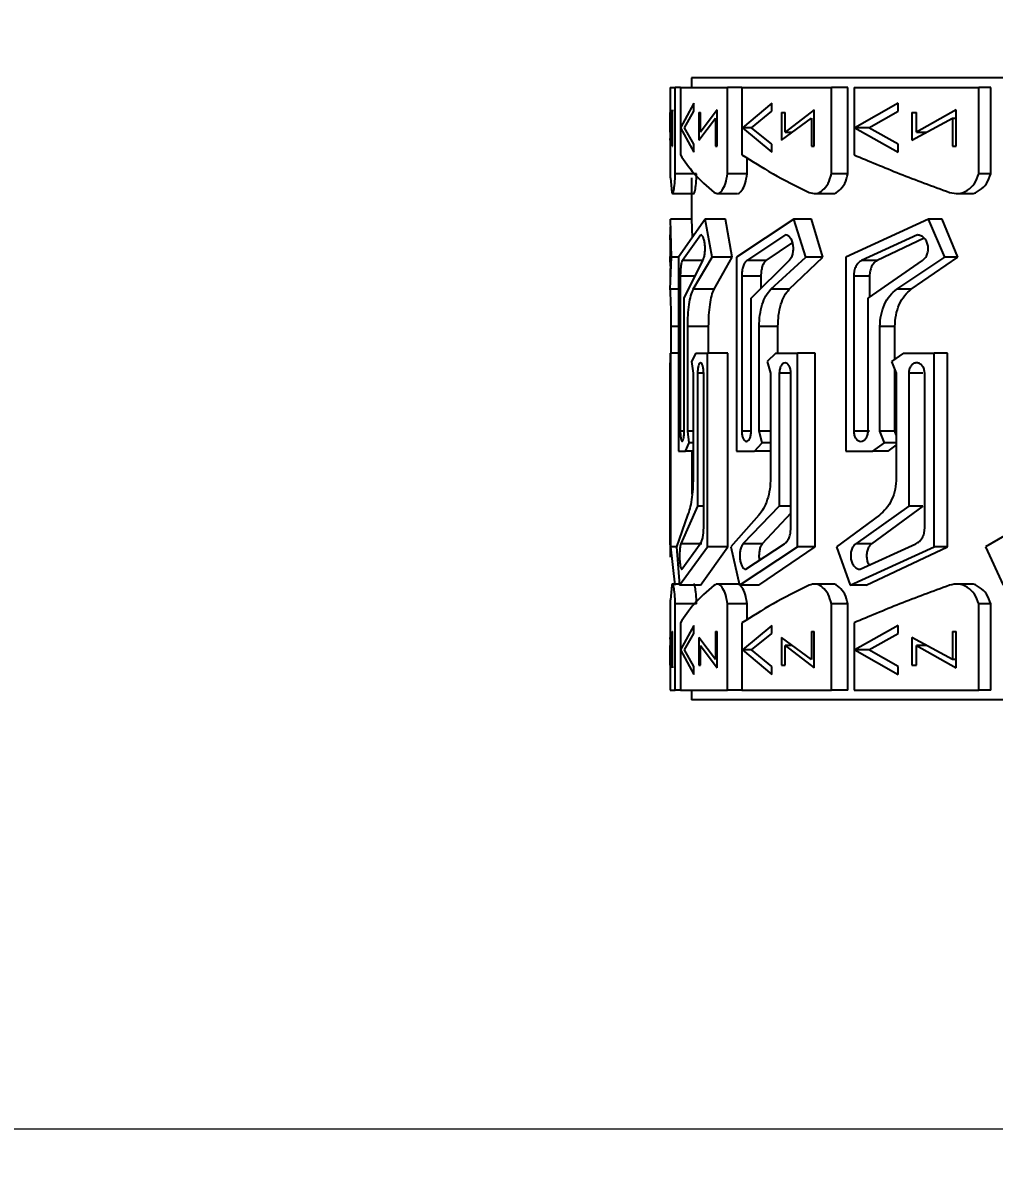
# Model space of a CAD drawing. Header units: millimetres. Extents: x 53 to 380, y 29 to 265.
# Drawn here: x 134.23 to 156.87, y 29.09 to 55.86 of the extents above; entities that cross this region are included whole.
import ezdxf

# ---------------------------------------------------------------- set-up
doc = ezdxf.new("R2010")
doc.units = ezdxf.units.MM
doc.styles.add('SLDTEXTSTYLE0', font='TXT', dxfattribs={"width": 0.75})
doc.dimstyles.new('SLDDIMSTYLE0', dxfattribs={"dimtxt": 3.5, "dimasz": 3.302, "dimexe": 0, "dimexo": 0.0625, "dimgap": 0.875, "dimtad": 1, "dimlfac": 2, "dimrnd": 1e-09, "dimzin": 4, "dimdsep": 46, "dimtxsty": 'SLDTEXTSTYLE0', "dimsah": 1, "dimcen": 0.09, "dimadec": 0, "dimazin": 1, "dimtfac": 1, "dimtofl": 0, "dimtmove": 0, "dimatfit": 3, "dimfxl": 1, "dimfrac": 2, "dimtolj": 1, "dimtzin": 12, "dimarcsym": 0})

# ---------------------------------------------------------------- blocks, each defined once
blk = doc.blocks.new('_D_7')
at = {"color": 7, "linetype": 'Continuous', "lineweight": 0, "transparency": 16777216}
for p, q in [((60.484, 56.883), (60.484, 29.089)), ((190.484, 56.883), (190.484, 29.089)), ((190.484, 30.089), (60.484, 30.089))]:
    blk.add_line(p, q, dxfattribs=at)
at = {"color": 7, "linetype": 'Continuous', "lineweight": 18, "transparency": 16777216}
for points in [[(60.484, 30.089), (63.786, 29.581), (63.786, 30.597)], [(190.484, 30.089), (187.182, 30.597), (187.182, 29.581)]]:
    blk.add_solid(points, dxfattribs=at)
at = {"color": 7, "linetype": 'Continuous', "lineweight": 18, "transparency": 16777216, "insert": (119.662, 34.6), "char_height": 3.5, "attachment_point": 1, "style": 'SLDTEXTSTYLE0'}
blk.add_mtext('260.00', dxfattribs=at)

msp = doc.modelspace()

# ---------------------------------------------------------------- linework, layer by layer
at = {"color": 7, "linetype": 'Continuous', "lineweight": 25}
for p, q in [((149.3146, 54.3615), (149.3146, 52.2536)), ((149.3146, 54.3615), (149.4378, 54.3615)), ((149.4378, 52.3518), (149.4378, 54.3615)), ((149.5561, 54.3615), (149.4378, 54.3615)), ((149.5561, 54.3615), (149.5561, 52.7892)), ((149.5561, 54.3615), (150.6538, 54.3615)), ((149.8146, 54.5886), (149.8146, 54.3615)), ((159.5014, 54.5886), (149.8146, 54.5886)), ((150.6538, 52.3518), (150.6538, 54.3615)), ((150.9908, 54.3615), (150.6538, 54.3615)), ((150.9908, 54.3615), (150.9908, 52.7892)), ((150.9908, 54.3615), (153.0777, 54.3615)), ((153.0777, 52.3518), (153.0777, 54.3615)), ((153.4619, 54.3615), (153.0777, 54.3615)), ((153.4619, 52.3518), (153.4619, 54.3615)), ((153.6063, 54.3615), (153.6063, 52.7892)), ((153.6063, 54.3615), (156.5133, 54.3615)), ((156.5133, 52.3518), (156.5133, 54.3615)), ((156.7918, 54.3615), (156.5133, 54.3615)), ((156.7918, 52.3518), (156.7918, 54.3615)), ((149.3712, 53.8432), (149.3156, 53.321)), ((149.3712, 52.9939), (149.3712, 53.8432)), ((149.8688, 53.9945), (149.5607, 53.4226)), ((149.8688, 53.8078), (149.8688, 53.9945)), ((150.409, 53.8432), (150.0253, 53.321)), ((150.409, 52.9939), (150.409, 53.8432)), ((151.69, 53.9945), (151.0027, 53.4226)), ((151.69, 53.8078), (151.69, 53.9945)), ((152.6746, 53.8432), (151.9939, 53.321)), ((152.6746, 52.9939), (152.6746, 53.8432)), ((154.6352, 53.9945), (153.6244, 53.4226)), ((154.6352, 53.8078), (154.6352, 53.9945)), ((155.9844, 53.8432), (155.0619, 53.321)), ((155.9844, 52.9939), (155.9844, 53.8432)), ((149.3146, 53.7746), (149.3156, 53.7746)), ((149.3146, 53.7746), (149.3146, 53.1363)), ((149.3146, 53.1363), (149.3629, 53.648)), ((149.3156, 53.321), (149.3156, 53.7746)), ((149.3629, 53.648), (149.3629, 52.9939)), ((149.6478, 53.4226), (149.8688, 53.8078)), ((149.9819, 53.7746), (150.0253, 53.7746)), ((149.9819, 53.7746), (149.9819, 53.1363)), ((149.9819, 53.1363), (150.3721, 53.648)), ((150.0253, 53.321), (150.0253, 53.7746)), ((150.3721, 53.648), (150.3721, 52.9939)), ((151.215, 53.4226), (151.69, 53.8078)), ((151.9116, 53.7746), (151.9939, 53.7746)), ((151.9116, 53.7746), (151.9116, 53.1363)), ((151.9116, 53.1363), (152.6121, 53.648)), ((151.9939, 53.321), (151.9939, 53.7746)), ((152.6121, 53.648), (152.6121, 52.9939)), ((153.9446, 53.4226), (154.6352, 53.8078)), ((154.9474, 53.7746), (155.0619, 53.7746)), ((154.9474, 53.7746), (154.9474, 53.1363)), ((154.9474, 53.1363), (155.9014, 53.648)), ((155.0619, 53.321), (155.0619, 53.7746)), ((155.9014, 53.648), (155.9014, 52.9939)), ((155.9014, 53.648), (155.9844, 53.648)), ((149.5607, 53.4226), (149.8688, 52.8507)), ((149.8688, 53.0374), (149.6478, 53.4226)), ((151.0027, 53.4226), (151.69, 52.8507)), ((151.215, 53.4226), (151.0027, 53.4226)), ((151.69, 53.0374), (151.215, 53.4226)), ((151.9939, 53.321), (152.1644, 53.321)), ((153.6244, 53.4226), (154.6352, 52.8507)), ((153.9918, 53.4226), (153.6244, 53.4226)), ((154.6352, 53.0374), (153.9446, 53.4226)), ((155.0619, 53.321), (155.2741, 53.321)), ((149.8688, 52.8507), (149.8688, 53.0374)), ((151.69, 52.8507), (151.69, 53.0374)), ((154.6352, 52.8507), (154.6352, 53.0374)), ((149.3629, 52.9939), (149.3712, 52.9939)), ((150.3721, 52.9939), (150.409, 52.9939)), ((152.6121, 52.9939), (152.6746, 52.9939)), ((155.9014, 52.9939), (155.9844, 52.9939)), ((151.1126, 52.3518), (151.1126, 52.7156)), ((149.3266, 52.2536), (149.3562, 51.9144)), ((149.934, 52.3518), (149.4378, 52.3518)), ((149.8146, 52.2536), (149.8146, 51.2941)), ((151.1126, 52.3518), (150.6538, 52.3518)), ((153.4619, 52.3518), (153.0777, 52.3518)), ((156.7918, 52.3518), (156.5133, 52.3518)), ((149.3711, 51.8866), (149.8694, 51.8866)), ((149.6402, 51.8871), (149.8146, 51.8871)), ((150.4085, 51.8866), (150.8749, 51.8866)), ((152.6905, 51.8871), (153.0866, 51.8871)), ((156.0057, 51.8872), (156.2997, 51.8872)), ((149.3471, 50.4034), (149.3238, 51.2941)), ((149.8235, 51.2941), (149.3238, 51.2941)), ((150.1353, 51.2941), (149.5081, 50.4034)), ((149.8343, 50.8667), (149.8235, 51.2941)), ((150.2933, 50.4034), (150.1353, 51.2941)), ((150.61, 51.2941), (150.1353, 51.2941)), ((150.7632, 50.4034), (150.61, 51.2941)), ((152.1968, 51.2941), (150.8628, 50.4034)), ((152.4767, 50.4034), (152.1968, 51.2941)), ((152.6081, 51.2941), (152.1968, 51.2941)), ((152.8794, 50.4034), (152.6081, 51.2941)), ((155.3413, 51.2941), (153.4086, 50.4034)), ((155.7204, 50.4034), (155.3413, 51.2941)), ((155.6559, 51.2941), (155.3413, 51.2941)), ((156.0233, 50.4034), (155.6559, 51.2941)), ((149.3146, 51.1128), (149.3146, 50.8553)), ((149.3159, 50.9238), (149.3246, 50.8553)), ((150.0321, 50.9238), (149.6011, 50.3278)), ((152.0067, 50.9238), (151.1037, 50.3278)), ((155.0796, 50.9238), (153.7778, 50.3278)), ((152.1671, 50.7489), (151.5486, 50.3278)), ((155.2404, 50.8473), (154.1405, 50.3278)), ((149.3203, 49.6614), (149.3471, 50.4034)), ((149.5081, 50.4034), (149.3471, 50.4034)), ((149.5081, 50.4034), (149.5081, 45.8874)), ((149.8566, 49.6614), (150.2933, 50.4034)), ((150.7632, 50.4034), (150.2933, 50.4034)), ((150.3399, 49.6614), (150.7632, 50.4034)), ((150.8628, 50.4034), (150.8628, 45.8874)), ((151.6655, 49.6614), (152.4767, 50.4034)), ((152.0931, 49.6614), (152.8794, 50.4034)), ((152.8794, 50.4034), (152.4767, 50.4034)), ((153.4086, 50.4034), (153.4086, 45.8874)), ((154.6003, 49.6614), (155.7204, 50.4034)), ((154.9377, 49.6614), (156.0233, 50.4034)), ((156.0233, 50.4034), (155.7204, 50.4034)), ((149.3146, 50.1462), (149.3146, 49.881)), ((149.3296, 50.1462), (149.3185, 50.3278)), ((150.0923, 50.3278), (149.6011, 50.3278)), ((149.644, 49.4528), (150.0773, 50.3278)), ((151.5486, 50.3278), (151.1037, 50.3278)), ((151.2059, 49.4528), (152.0908, 50.3278)), ((154.1405, 50.3278), (153.7778, 50.3278)), ((153.9311, 49.4528), (155.1958, 50.3278)), ((149.5535, 49.9662), (149.5535, 46.3495)), ((150.9841, 49.9662), (150.9841, 46.3495)), ((151.4328, 49.9662), (150.9841, 49.9662)), ((151.4328, 49.9662), (151.4328, 49.6771)), ((153.596, 49.9662), (153.596, 46.3495)), ((153.9643, 49.9662), (153.596, 49.9662)), ((153.9643, 49.9662), (153.9643, 49.4757)), ((150.3399, 49.6614), (149.8566, 49.6614)), ((152.0931, 49.6614), (151.6655, 49.6614)), ((154.9377, 49.6614), (154.6003, 49.6614)), ((149.644, 46.3495), (149.644, 49.4528)), ((151.2059, 46.3495), (151.2059, 49.4528)), ((153.9311, 46.3495), (153.9311, 49.4528)), ((149.3438, 48.1695), (149.3438, 48.7916)), ((149.7264, 46.3495), (149.7264, 48.7916)), ((150.2138, 48.7916), (149.7264, 48.7916)), ((150.2138, 48.1695), (150.2138, 48.7916)), ((151.3921, 46.3495), (151.3921, 48.7916)), ((151.8282, 48.7916), (151.3921, 48.7916)), ((151.8282, 48.1695), (151.8282, 48.7916)), ((154.206, 46.3495), (154.206, 48.7916)), ((154.5555, 48.7916), (154.206, 48.7916)), ((154.5555, 48.0296), (154.5555, 48.7916)), ((149.3146, 48.1695), (149.3146, 47.8588)), ((149.3146, 48.1695), (149.3299, 48.1695)), ((149.3299, 43.6534), (149.3299, 48.1695)), ((149.5081, 48.1695), (149.3299, 48.1695)), ((149.9127, 48.1695), (149.8154, 47.9775)), ((149.8154, 47.9775), (149.8521, 47.7074)), ((149.9127, 48.1695), (150.1865, 48.1695)), ((150.1865, 43.6534), (150.1865, 48.1695)), ((150.6597, 48.1695), (150.1865, 48.1695)), ((150.6597, 43.6534), (150.6597, 48.1695)), ((151.7773, 48.1695), (151.5812, 47.9775)), ((151.5812, 47.9775), (151.6562, 47.7074)), ((151.7773, 48.1695), (152.2889, 48.1695)), ((152.2889, 43.6534), (152.2889, 48.1695)), ((152.6974, 48.1695), (152.2889, 48.1695)), ((152.6974, 43.6534), (152.6974, 48.1695)), ((154.7589, 48.1695), (154.4798, 47.9775)), ((154.4798, 47.9775), (154.5872, 47.7074)), ((154.7589, 48.1695), (155.4668, 48.1695)), ((155.4668, 43.6534), (155.4668, 48.1695)), ((155.7775, 48.1695), (155.4668, 48.1695)), ((155.7775, 43.6534), (155.7775, 48.1695)), ((149.3147, 47.7074), (149.3147, 44.6041)), ((149.3202, 44.0906), (149.3202, 47.7074)), ((149.8521, 47.7074), (149.8521, 45.2652)), ((149.9558, 47.7074), (149.9558, 44.6041)), ((150.0984, 44.0906), (150.0984, 47.7074)), ((151.6562, 47.7074), (151.6562, 45.2652)), ((151.8614, 47.7074), (151.8614, 44.6041)), ((152.1295, 44.0906), (152.1295, 47.7074)), ((154.5555, 46.3495), (154.5555, 47.787)), ((154.5872, 47.7074), (154.5872, 45.2652)), ((154.8771, 47.7074), (154.8771, 44.6041)), ((155.206, 47.7074), (154.8771, 47.7074)), ((155.2491, 44.0906), (155.2491, 47.7074)), ((149.7598, 46.0793), (149.7264, 46.3495)), ((149.8521, 46.3495), (149.7264, 46.3495)), ((151.4642, 46.0793), (151.3921, 46.3495)), ((151.6562, 46.3495), (151.3921, 46.3495)), ((153.9643, 46.3495), (153.596, 46.3495)), ((154.311, 46.0793), (154.206, 46.3495)), ((154.5555, 46.3495), (154.206, 46.3495)), ((154.5872, 46.2655), (154.5555, 46.3495)), ((149.6763, 45.8874), (149.7598, 46.0793)), ((149.8521, 46.0793), (149.7598, 46.0793)), ((151.2804, 45.8874), (151.4642, 46.0793)), ((151.6562, 46.0793), (151.4642, 46.0793)), ((154.0417, 45.8874), (154.311, 46.0793)), ((154.5872, 46.0793), (154.311, 46.0793)), ((149.5081, 45.8874), (149.6763, 45.8874)), ((149.8521, 45.8874), (149.6763, 45.8874)), ((149.8295, 44.8834), (149.8295, 45.8874)), ((150.8628, 45.8874), (151.2804, 45.8874)), ((151.6562, 45.8874), (151.2804, 45.8874)), ((153.4086, 45.8874), (154.0417, 45.8874)), ((154.3963, 45.8874), (154.0417, 45.8874)), ((154.3963, 45.8874), (154.5872, 46.0278)), ((149.3147, 44.6041), (149.3202, 44.5549)), ((149.9558, 44.6041), (149.5654, 43.729)), ((150.0984, 44.6041), (149.9558, 44.6041)), ((151.8614, 44.6041), (151.0148, 43.729)), ((152.1295, 44.6041), (151.8614, 44.6041)), ((154.8771, 44.6041), (153.6429, 43.729)), ((155.206, 44.6041), (154.0097, 43.729)), ((155.206, 44.6041), (154.8771, 44.6041)), ((149.7225, 44.3955), (149.4618, 43.6534)), ((151.3834, 44.3955), (150.7289, 43.6534)), ((152.1295, 44.4404), (151.4625, 43.729)), ((154.1933, 44.3955), (153.1978, 43.6534)), ((157.9244, 44.3955), (156.6687, 43.6534)), ((149.3146, 43.6758), (149.3146, 43.4186)), ((149.3226, 43.6758), (149.3154, 43.729)), ((149.4339, 42.7628), (149.3299, 43.6534)), ((149.4618, 43.6534), (149.3299, 43.6534)), ((149.4618, 43.6534), (149.5336, 42.7628)), ((149.5336, 42.7628), (150.1865, 43.6534)), ((150.0577, 43.729), (149.5654, 43.729)), ((149.5926, 43.1331), (150.0187, 43.729)), ((150.0269, 42.7628), (150.6597, 43.6534)), ((150.6597, 43.6534), (150.1865, 43.6534)), ((150.7289, 43.6534), (150.932, 42.7628)), ((150.932, 42.7628), (152.2889, 43.6534)), ((151.4625, 43.729), (151.0148, 43.729)), ((151.0829, 43.1331), (151.9815, 43.729)), ((151.3823, 42.7628), (152.6974, 43.6534)), ((152.6974, 43.6534), (152.2889, 43.6534)), ((153.1978, 43.6534), (153.5159, 42.7628)), ((153.5159, 42.7628), (155.4668, 43.6534)), ((154.0097, 43.729), (153.6429, 43.729)), ((153.7463, 43.1331), (155.0447, 43.729)), ((153.8866, 42.7628), (155.7775, 43.6534)), ((155.7775, 43.6534), (155.4668, 43.6534)), ((156.6687, 43.6534), (157.0759, 42.7628)), ((149.3562, 42.7628), (149.3266, 42.4236)), ((149.5314, 42.79), (149.3734, 42.79)), ((150.0269, 42.7628), (149.5336, 42.7628)), ((150.8844, 42.79), (150.4184, 42.79)), ((151.3823, 42.7628), (150.932, 42.7628)), ((153.0866, 42.79), (152.6906, 42.79)), ((153.8866, 42.7628), (153.5159, 42.7628)), ((156.2998, 42.79), (156.0057, 42.79)), ((149.3146, 42.4236), (149.3146, 40.3157)), ((149.4378, 40.3157), (149.4378, 42.3254)), ((149.934, 42.3254), (149.4378, 42.3254)), ((150.6538, 40.3157), (150.6538, 42.3254)), ((151.1126, 42.3254), (150.6538, 42.3254)), ((151.1126, 41.9615), (151.1126, 42.3254)), ((153.0777, 40.3157), (153.0777, 42.3254)), ((153.4619, 42.3254), (153.0777, 42.3254)), ((153.4619, 40.3157), (153.4619, 42.3254)), ((156.5133, 40.3157), (156.5133, 42.3254)), ((156.7918, 42.3254), (156.5133, 42.3254)), ((156.7918, 40.3157), (156.7918, 42.3254)), ((149.5561, 41.888), (149.5561, 40.3157)), ((149.8688, 41.8264), (149.5607, 41.2546)), ((149.8688, 41.6398), (149.8688, 41.8264)), ((150.9908, 41.888), (150.9908, 40.3157)), ((151.69, 41.8264), (151.0027, 41.2546)), ((151.69, 41.6398), (151.69, 41.8264)), ((153.6063, 41.888), (153.6063, 40.3157)), ((154.6352, 41.8264), (153.6244, 41.2546)), ((154.6352, 41.6398), (154.6352, 41.8264)), ((149.3629, 41.0292), (149.3146, 41.5408)), ((149.3146, 41.5408), (149.3146, 40.9026)), ((149.3629, 41.6833), (149.3712, 41.6833)), ((149.3629, 41.6833), (149.3629, 41.0292)), ((149.3712, 40.834), (149.3712, 41.6833)), ((149.6478, 41.2546), (149.8688, 41.6398)), ((150.3721, 41.0292), (149.9819, 41.5408)), ((149.9819, 41.5408), (149.9819, 40.9026)), ((150.3721, 41.6833), (150.409, 41.6833)), ((150.3721, 41.6833), (150.3721, 41.0292)), ((150.409, 40.834), (150.409, 41.6833)), ((151.215, 41.2546), (151.69, 41.6398)), ((152.6121, 41.0292), (151.9116, 41.5408)), ((151.9116, 41.5408), (151.9116, 40.9026)), ((152.6121, 41.6833), (152.6746, 41.6833)), ((152.6121, 41.6833), (152.6121, 41.0292)), ((152.6746, 40.834), (152.6746, 41.6833)), ((153.9446, 41.2546), (154.6352, 41.6398)), ((155.9014, 41.0292), (154.9474, 41.5408)), ((154.9474, 41.5408), (154.9474, 40.9026)), ((155.9014, 41.6833), (155.9844, 41.6833)), ((155.9014, 41.6833), (155.9014, 41.0292)), ((155.9844, 40.834), (155.9844, 41.6833)), ((149.3156, 40.9026), (149.3156, 41.3562)), ((149.3156, 41.3562), (149.3712, 40.834)), ((149.5607, 41.2546), (149.8688, 40.6827)), ((149.8688, 40.8694), (149.6478, 41.2546)), ((150.0253, 40.9026), (150.0253, 41.3562)), ((150.0253, 41.3562), (150.409, 40.834)), ((151.0027, 41.2546), (151.69, 40.6827)), ((151.215, 41.2546), (151.0027, 41.2546)), ((151.69, 40.8694), (151.215, 41.2546)), ((151.9939, 40.9026), (151.9939, 41.3562)), ((151.9939, 41.3562), (152.6746, 40.834)), ((152.1644, 41.3562), (151.9939, 41.3562)), ((153.6244, 41.2546), (154.6352, 40.6827)), ((153.9918, 41.2546), (153.6244, 41.2546)), ((154.6352, 40.8694), (153.9446, 41.2546)), ((155.0619, 40.9026), (155.0619, 41.3562)), ((155.0619, 41.3562), (155.9844, 40.834)), ((155.2741, 41.3562), (155.0619, 41.3562)), ((155.9844, 41.0292), (155.9014, 41.0292)), ((149.3146, 40.9026), (149.3156, 40.9026)), ((149.8688, 40.6827), (149.8688, 40.8694)), ((149.9819, 40.9026), (150.0253, 40.9026)), ((151.69, 40.6827), (151.69, 40.8694)), ((151.9116, 40.9026), (151.9939, 40.9026)), ((154.6352, 40.6827), (154.6352, 40.8694)), ((154.9474, 40.9026), (155.0619, 40.9026)), ((149.3146, 40.3157), (149.4378, 40.3157)), ((149.5561, 40.3157), (149.4378, 40.3157)), ((149.5561, 40.3157), (150.6538, 40.3157)), ((149.8146, 40.3157), (149.8146, 40.0886)), ((150.9908, 40.3157), (150.6538, 40.3157)), ((150.9908, 40.3157), (153.0777, 40.3157)), ((153.4619, 40.3157), (153.0777, 40.3157)), ((153.6063, 40.3157), (156.5133, 40.3157)), ((156.7918, 40.3157), (156.5133, 40.3157)), ((159.5014, 40.0886), (149.8146, 40.0886))]:
    msp.add_line(p, q, dxfattribs=at)
at = {"color": 8, "linetype": 'Continuous', "lineweight": 25}
for p, q in [((149.8982, 49.9662), (149.5535, 49.9662)), ((149.5081, 49.6614), (149.3203, 49.6614)), ((149.5081, 48.7916), (149.3438, 48.7916)), ((150.0984, 47.7074), (149.9558, 47.7074)), ((152.1295, 47.7074), (151.8614, 47.7074)), ((149.644, 46.3495), (149.5535, 46.3495)), ((151.2059, 46.3495), (150.9841, 46.3495))]:
    msp.add_line(p, q, dxfattribs=at)
at = {"color": 7, "linetype": 'Continuous', "lineweight": 25}
for points, knots in [([(149.5561, 52.7892), (149.6534, 52.6434), (149.848, 52.3518), (150.176, 52.0602), (150.34, 51.9144)], [0, 0, 0, 0, 0.5, 1, 1, 1, 1]), ([(150.9908, 52.7892), (151.2224, 52.6434), (151.6856, 52.3518), (152.2667, 52.0602), (152.5572, 51.9144)], [0, 0, 0, 0, 0.5, 1, 1, 1, 1]), ([(153.6063, 52.7892), (153.9534, 52.6434), (154.6477, 52.3518), (155.4347, 52.0602), (155.8282, 51.9144)], [0, 0, 0, 0, 0.5000001, 1, 1, 1, 1]), ([(149.3562, 51.9144), (149.3628, 51.8992), (149.3761, 51.8687), (149.401, 51.9505), (149.4248, 52.1129), (149.4335, 52.2725), (149.4378, 52.3518)], [0, 0, 0, 0, 0.2523969, 0.5042093, 0.7535649, 1, 1, 1, 1]), ([(149.8698, 51.8963), (149.8716, 51.8934), (149.8799, 51.8793), (149.8986, 51.9548), (149.9215, 52.1134), (149.9298, 52.2723), (149.934, 52.3518)], [0, 0, 0, 0, 0.07939704, 0.38626234, 0.69313058, 1, 1, 1, 1]), ([(150.34, 51.9144), (150.3709, 51.8992), (150.4328, 51.8687), (150.5288, 51.9505), (150.6115, 52.1129), (150.6397, 52.2725), (150.6538, 52.3518)], [0, 0, 0, 0, 0.2523965, 0.5042094, 0.7535656, 1, 1, 1, 1]), ([(150.8756, 51.8963), (150.8834, 51.8934), (150.9213, 51.8793), (150.992, 51.9548), (151.0719, 52.1134), (151.099, 52.2723), (151.1126, 52.3518)], [0, 0, 0, 0, 0.0792627, 0.3861731, 0.6930858, 1, 1, 1, 1]), ([(152.5572, 51.9144), (152.6099, 51.8992), (152.7154, 51.8687), (152.8747, 51.9505), (153.0096, 52.1129), (153.0551, 52.2725), (153.0777, 52.3518)], [0, 0, 0, 0, 0.2523962, 0.5042089, 0.7535651, 1, 1, 1, 1]), ([(153.0873, 51.8938), (153.0952, 51.8922), (153.1544, 51.8805), (153.266, 51.9558), (153.3965, 52.1131), (153.4401, 52.2722), (153.4619, 52.3518)], [0, 0, 0, 0, 0.0491805, 0.3661179, 0.6830584, 1, 1, 1, 1]), ([(155.8282, 51.9144), (155.8985, 51.8992), (156.0389, 51.8687), (156.2487, 51.9505), (156.4249, 52.1129), (156.4839, 52.2725), (156.5133, 52.3518)], [0, 0, 0, 0, 0.2523979, 0.5042091, 0.753565, 1, 1, 1, 1]), ([(156.3005, 51.8938), (156.3111, 51.8922), (156.3897, 51.8805), (156.5364, 51.9558), (156.7069, 52.1131), (156.7635, 52.2722), (156.7918, 52.3518)], [0, 0, 0, 0, 0.0490409, 0.3660251, 0.6830121, 1, 1, 1, 1]), ([(149.3185, 50.3278), (149.3193, 50.347), (149.3207, 50.3852), (149.3226, 50.4757), (149.3235, 50.5796), (149.3232, 50.6874), (149.3217, 50.7856), (149.3197, 50.8627), (149.3175, 50.914), (149.3164, 50.9205), (149.3159, 50.9238)], [0, 0, 0, 0, 0.1253827, 0.2504264, 0.3754315, 0.5003877, 0.6252946, 0.7501882, 0.8750783, 1, 1, 1, 1]), ([(150.0773, 50.3278), (150.0865, 50.347), (150.1049, 50.3852), (150.1238, 50.4757), (150.1326, 50.5796), (150.1298, 50.6874), (150.1157, 50.7856), (150.0926, 50.8627), (150.0636, 50.914), (150.0426, 50.9205), (150.0321, 50.9238)], [0, 0, 0, 0, 0.1253825, 0.2504267, 0.3754318, 0.5003881, 0.6252949, 0.7501887, 0.875079, 1, 1, 1, 1]), ([(152.0908, 50.3278), (152.1077, 50.347), (152.1415, 50.3852), (152.1759, 50.4757), (152.192, 50.5796), (152.1868, 50.6874), (152.1613, 50.7856), (152.1191, 50.8627), (152.0655, 50.914), (152.0263, 50.9205), (152.0067, 50.9238)], [0, 0, 0, 0, 0.1253835, 0.2504266, 0.3754321, 0.5003885, 0.6252954, 0.7501896, 0.8750797, 1, 1, 1, 1]), ([(155.1958, 50.3278), (155.2191, 50.347), (155.2656, 50.3852), (155.3128, 50.4757), (155.3348, 50.5796), (155.3277, 50.6874), (155.2927, 50.7856), (155.2348, 50.8627), (155.161, 50.914), (155.1068, 50.9205), (155.0796, 50.9238)], [0, 0, 0, 0, 0.1253821, 0.2504262, 0.375431, 0.500387, 0.6252945, 0.7501882, 0.8750778, 1, 1, 1, 1]), ([(149.6011, 50.3278), (149.5943, 50.3118), (149.5806, 50.2799), (149.5655, 50.1931), (149.5554, 50.0861), (149.5541, 50.0062), (149.5535, 49.9662)], [0, 0, 0, 0, 0.2509144, 0.50073775, 0.75038779, 1, 1, 1, 1]), ([(151.1037, 50.3278), (151.0869, 50.3118), (151.0534, 50.2799), (151.0151, 50.1931), (150.9891, 50.0861), (150.9858, 50.0062), (150.9841, 49.9662)], [0, 0, 0, 0, 0.2509146, 0.5007372, 0.7503873, 1, 1, 1, 1]), ([(151.5486, 50.3278), (151.5321, 50.3115), (151.4992, 50.279), (151.4622, 50.1913), (151.4375, 50.0846), (151.4343, 50.0057), (151.4328, 49.9662)], [0, 0, 0, 0, 0.2509877, 0.5007637, 0.7503875, 1, 1, 1, 1]), ([(153.7778, 50.3278), (153.7524, 50.3118), (153.7017, 50.2799), (153.6434, 50.1931), (153.6037, 50.0861), (153.5986, 50.0062), (153.596, 49.9662)], [0, 0, 0, 0, 0.25091397, 0.50073799, 0.75038716, 1, 1, 1, 1]), ([(154.1405, 50.3278), (154.1155, 50.3115), (154.0657, 50.279), (154.0093, 50.1913), (153.9715, 50.0846), (153.9667, 50.0057), (153.9643, 49.9662)], [0, 0, 0, 0, 0.2509888, 0.5007645, 0.7503868, 1, 1, 1, 1]), ([(149.3438, 48.7916), (149.3434, 48.8808), (149.3425, 49.0595), (149.336, 49.3063), (149.3276, 49.5194), (149.3228, 49.6139), (149.3203, 49.6614)], [0, 0, 0, 0, 0.2477043, 0.4965115, 0.7472049, 1, 1, 1, 1]), ([(149.7264, 48.7916), (149.728, 48.8808), (149.7313, 49.0595), (149.7575, 49.3063), (149.7979, 49.5194), (149.837, 49.6139), (149.8566, 49.6614)], [0, 0, 0, 0, 0.2477042, 0.4965114, 0.7472043, 1, 1, 1, 1]), ([(150.2138, 48.7916), (150.2153, 48.8807), (150.2184, 49.0589), (150.2438, 49.3053), (150.2828, 49.5186), (150.3209, 49.6138), (150.3399, 49.6614)], [0, 0, 0, 0, 0.2500014, 0.4999991, 0.7500008, 1, 1, 1, 1]), ([(151.3921, 48.7916), (151.3957, 48.8808), (151.4028, 49.0595), (151.4597, 49.3063), (151.5456, 49.5194), (151.6254, 49.6139), (151.6655, 49.6614)], [0, 0, 0, 0, 0.2477046, 0.4965116, 0.747205, 1, 1, 1, 1]), ([(151.8282, 48.7916), (151.8316, 48.8807), (151.8385, 49.0589), (151.8934, 49.3053), (151.9765, 49.5186), (152.0542, 49.6138), (152.0931, 49.6614)], [0, 0, 0, 0, 0.2500012, 0.4999985, 0.7500009, 1, 1, 1, 1]), ([(154.206, 48.7916), (154.2112, 48.8808), (154.2216, 49.0595), (154.3045, 49.3063), (154.429, 49.5194), (154.5431, 49.6139), (154.6003, 49.6614)], [0, 0, 0, 0, 0.2477045, 0.4965118, 0.7472053, 1, 1, 1, 1]), ([(154.5555, 48.7916), (154.5605, 48.8807), (154.5705, 49.0589), (154.6506, 49.3053), (154.7709, 49.5186), (154.8821, 49.6138), (154.9377, 49.6614)], [0, 0, 0, 0, 0.2500017, 0.4999999, 0.7500019, 1, 1, 1, 1]), ([(149.3202, 47.7074), (149.3202, 47.7231), (149.3201, 47.7546), (149.3197, 47.7996), (149.3192, 47.841), (149.3182, 47.8887), (149.3169, 47.9318), (149.3155, 47.9495), (149.3148, 47.9318), (149.3146, 47.8804), (149.3146, 47.8146), (149.3147, 47.7546), (149.3147, 47.7231), (149.3147, 47.7074)], [0, 0, 0, 0, 0.0628577, 0.1254666, 0.18794642, 0.25078641, 0.37544773, 0.50016241, 0.62493898, 0.74972561, 0.87448352, 0.9372482, 1, 1, 1, 1]), ([(150.0984, 47.7074), (150.0981, 47.7231), (150.0975, 47.7546), (150.0929, 47.7996), (150.0859, 47.841), (150.0734, 47.8887), (150.0531, 47.9318), (150.0253, 47.9495), (149.998, 47.9318), (149.9749, 47.8804), (149.9621, 47.8146), (149.9566, 47.7546), (149.956, 47.7231), (149.9558, 47.7074)], [0, 0, 0, 0, 0.0628575, 0.1254663, 0.1879468, 0.2507859, 0.3754486, 0.5001624, 0.6249394, 0.7497256, 0.8744835, 0.9372482, 1, 1, 1, 1]), ([(152.1295, 47.7074), (152.129, 47.7231), (152.1279, 47.7546), (152.1195, 47.7996), (152.1067, 47.841), (152.0836, 47.8887), (152.0459, 47.9318), (151.9939, 47.9495), (151.9423, 47.9318), (151.8983, 47.8804), (151.8736, 47.8146), (151.8629, 47.7546), (151.8619, 47.7231), (151.8614, 47.7074)], [0, 0, 0, 0, 0.06285762, 0.12546684, 0.18794599, 0.25078594, 0.37544912, 0.5001638, 0.62493956, 0.74972582, 0.8744832, 0.93724788, 1, 1, 1, 1]), ([(155.2491, 47.7074), (155.2484, 47.7231), (155.2469, 47.7546), (155.2353, 47.7996), (155.2177, 47.841), (155.186, 47.8887), (155.134, 47.9318), (155.062, 47.9495), (154.9903, 47.9318), (154.9288, 47.8804), (154.8942, 47.8146), (154.8793, 47.7546), (154.8778, 47.7231), (154.8771, 47.7074)], [0, 0, 0, 0, 0.0628577, 0.1254668, 0.1879469, 0.2507862, 0.3754494, 0.5001629, 0.6249394, 0.7497259, 0.8744833, 0.937248, 1, 1, 1, 1]), ([(149.5535, 46.3495), (149.5536, 46.3337), (149.554, 46.3023), (149.5565, 46.2572), (149.5605, 46.2158), (149.5676, 46.1682), (149.5796, 46.1251), (149.5968, 46.1073), (149.6146, 46.1251), (149.6303, 46.1764), (149.6394, 46.2423), (149.6434, 46.3023), (149.6438, 46.3338), (149.644, 46.3495)], [0, 0, 0, 0, 0.0628575, 0.1254664, 0.1879463, 0.2507864, 0.375449, 0.5001628, 0.62494, 0.7497257, 0.8744832, 0.9372481, 1, 1, 1, 1]), ([(150.9841, 46.3495), (150.9846, 46.3337), (150.9854, 46.3023), (150.992, 46.2572), (151.0022, 46.2158), (151.0204, 46.1682), (151.0507, 46.1251), (151.0933, 46.1073), (151.1364, 46.1251), (151.1739, 46.1764), (151.1953, 46.2423), (151.2046, 46.3023), (151.2055, 46.3338), (151.2059, 46.3495)], [0, 0, 0, 0, 0.0628576, 0.1254661, 0.1879464, 0.2507858, 0.3754495, 0.5001634, 0.6249404, 0.7497254, 0.8744833, 0.9372482, 1, 1, 1, 1]), ([(153.596, 46.3495), (153.5967, 46.3337), (153.598, 46.3023), (153.6081, 46.2572), (153.6236, 46.2158), (153.6515, 46.1682), (153.6976, 46.1251), (153.7621, 46.1073), (153.8271, 46.1251), (153.8834, 46.1764), (153.9153, 46.2423), (153.9291, 46.3023), (153.9305, 46.3338), (153.9311, 46.3495)], [0, 0, 0, 0, 0.0628576, 0.1254665, 0.1879465, 0.2507862, 0.3754486, 0.5001626, 0.6249386, 0.7497262, 0.8744831, 0.9372481, 1, 1, 1, 1]), ([(149.8521, 45.2652), (149.8502, 45.1761), (149.8465, 44.9974), (149.8175, 44.7506), (149.7754, 44.5374), (149.7402, 44.4429), (149.7225, 44.3955)], [0, 0, 0, 0, 0.2477043, 0.4965146, 0.7472053, 1, 1, 1, 1]), ([(151.6562, 45.2652), (151.6525, 45.1761), (151.6449, 44.9974), (151.5856, 44.7506), (151.4982, 44.5374), (151.4218, 44.4429), (151.3834, 44.3955)], [0, 0, 0, 0, 0.2477042, 0.4965145, 0.7472053, 1, 1, 1, 1]), ([(154.5872, 45.2652), (154.5818, 45.1761), (154.5711, 44.9974), (154.4862, 44.7506), (154.3606, 44.5374), (154.2492, 44.4429), (154.1933, 44.3955)], [0, 0, 0, 0, 0.2477042, 0.4965145, 0.7472054, 1, 1, 1, 1]), ([(149.3154, 43.729), (149.3158, 43.745), (149.3167, 43.777), (149.3185, 43.8637), (149.3199, 43.9708), (149.3201, 44.0507), (149.3202, 44.0906)], [0, 0, 0, 0, 0.2509154, 0.5007371, 0.7503873, 1, 1, 1, 1]), ([(150.0187, 43.729), (150.0296, 43.745), (150.0512, 43.777), (150.077, 43.8637), (150.0949, 43.9708), (150.0972, 44.0507), (150.0984, 44.0906)], [0, 0, 0, 0, 0.25091575, 0.50073723, 0.75038726, 1, 1, 1, 1]), ([(151.9815, 43.729), (152.0019, 43.745), (152.0425, 43.777), (152.0903, 43.8637), (152.1231, 43.9708), (152.1274, 44.0507), (152.1295, 44.0906)], [0, 0, 0, 0, 0.2509153, 0.50073816, 0.75038735, 1, 1, 1, 1]), ([(155.0447, 43.729), (155.073, 43.745), (155.1293, 43.777), (155.1952, 43.8637), (155.2403, 43.9708), (155.2462, 44.0507), (155.2491, 44.0906)], [0, 0, 0, 0, 0.25091489, 0.50073702, 0.75038725, 1, 1, 1, 1]), ([(149.5654, 43.729), (149.5602, 43.7099), (149.5498, 43.6716), (149.5396, 43.5811), (149.535, 43.4772), (149.5365, 43.3694), (149.5439, 43.2712), (149.5566, 43.1941), (149.5733, 43.1429), (149.5862, 43.1363), (149.5926, 43.1331)], [0, 0, 0, 0, 0.1253832, 0.2504267, 0.3754319, 0.5003882, 0.625295, 0.7501887, 0.8750785, 1, 1, 1, 1]), ([(151.0148, 43.729), (151.0014, 43.7099), (150.9746, 43.6716), (150.948, 43.5811), (150.9357, 43.4772), (150.9396, 43.3694), (150.9593, 43.2712), (150.9923, 43.1941), (151.0348, 43.1429), (151.0668, 43.1363), (151.0829, 43.1331)], [0, 0, 0, 0, 0.1253833, 0.2504273, 0.3754324, 0.5003887, 0.6252952, 0.7501879, 0.8750789, 1, 1, 1, 1]), ([(151.4625, 43.729), (151.4494, 43.7097), (151.4233, 43.6711), (151.3976, 43.5806), (151.3865, 43.4788), (151.387, 43.3942), (151.3957, 43.3523), (151.3979, 43.342)], [0, 0, 0, 0, 0.2316253, 0.4625585, 0.6934872, 0.924436, 1, 1, 1, 1]), ([(153.6429, 43.729), (153.6224, 43.7099), (153.5815, 43.6716), (153.5406, 43.5811), (153.5215, 43.4772), (153.5277, 43.3694), (153.558, 43.2712), (153.6085, 43.1941), (153.6735, 43.1429), (153.722, 43.1363), (153.7463, 43.1331)], [0, 0, 0, 0, 0.1253821, 0.2504264, 0.3754317, 0.500388, 0.6252953, 0.7501882, 0.875078, 1, 1, 1, 1]), ([(154.0097, 43.729), (153.9897, 43.7097), (153.9498, 43.671), (153.9105, 43.5808), (153.8922, 43.478), (153.8982, 43.3726), (153.921, 43.285), (153.9482, 43.2454), (153.9585, 43.2305)], [0, 0, 0, 0, 0.17872176, 0.35690846, 0.53509163, 0.71329039, 0.89147131, 1, 1, 1, 1]), ([(149.4378, 42.3254), (149.4335, 42.4047), (149.4248, 42.5642), (149.401, 42.7267), (149.3761, 42.8085), (149.3628, 42.778), (149.3562, 42.7628)], [0, 0, 0, 0, 0.2464348, 0.4957901, 0.7476031, 1, 1, 1, 1]), ([(150.34, 42.7628), (150.176, 42.617), (149.848, 42.3254), (149.6534, 42.0338), (149.5561, 41.888)], [0, 0, 0, 0, 0.5, 1, 1, 1, 1]), ([(149.934, 42.3254), (149.9298, 42.4049), (149.9215, 42.564), (149.8987, 42.7214), (149.8806, 42.7967), (149.873, 42.785), (149.8719, 42.7834)], [0, 0, 0, 0, 0.3169255, 0.6338497, 0.9507723, 1, 1, 1, 1]), ([(150.6538, 42.3254), (150.6397, 42.4047), (150.6115, 42.5642), (150.5288, 42.7267), (150.4328, 42.8085), (150.3709, 42.778), (150.34, 42.7628)], [0, 0, 0, 0, 0.2464341, 0.4957899, 0.7476035, 1, 1, 1, 1]), ([(151.1126, 42.3254), (151.099, 42.4049), (151.0719, 42.564), (150.9921, 42.7214), (150.9245, 42.7967), (150.8897, 42.785), (150.885, 42.7834)], [0, 0, 0, 0, 0.3169492, 0.6338968, 0.9508433, 1, 1, 1, 1]), ([(152.5572, 42.7628), (152.2667, 42.617), (151.6856, 42.3254), (151.2224, 42.0338), (150.9908, 41.888)], [0, 0, 0, 0, 0.5, 1, 1, 1, 1]), ([(153.0777, 42.3254), (153.0551, 42.4047), (153.0096, 42.5642), (152.8747, 42.7267), (152.7154, 42.8085), (152.6099, 42.778), (152.5572, 42.7628)], [0, 0, 0, 0, 0.2464346, 0.4957904, 0.7476038, 1, 1, 1, 1]), ([(153.4619, 42.3254), (153.4401, 42.4049), (153.3965, 42.564), (153.266, 42.7214), (153.1544, 42.7967), (153.0953, 42.785), (153.0873, 42.7834)], [0, 0, 0, 0, 0.3169783, 0.6339554, 0.9509309, 1, 1, 1, 1]), ([(155.8282, 42.7628), (155.4347, 42.617), (154.6477, 42.3254), (153.9534, 42.0338), (153.6063, 41.888)], [0, 0, 0, 0, 0.4999999, 1, 1, 1, 1]), ([(156.5133, 42.3254), (156.4839, 42.4047), (156.4249, 42.5642), (156.2487, 42.7267), (156.0389, 42.8085), (155.8985, 42.778), (155.8282, 42.7628)], [0, 0, 0, 0, 0.2464347, 0.4957903, 0.7476021, 1, 1, 1, 1]), ([(156.7918, 42.3254), (156.7635, 42.4049), (156.7069, 42.564), (156.5364, 42.7214), (156.3898, 42.7967), (156.3111, 42.785), (156.3006, 42.7834)], [0, 0, 0, 0, 0.3170258, 0.6340507, 0.951074, 1, 1, 1, 1])]:
    msp.add_open_spline(points, degree=3, knots=knots, dxfattribs=at)

# ---------------------------------------------------------------- dimensions: what is measured, and where the dimension line sits
at = {"color": 7, "linetype": 'Continuous', "lineweight": 18}
dim = msp.add_linear_dim(base=(60.4835, 30.0886), p1=(190.4835, 57.8828), p2=(60.4835, 57.8828), dimstyle='SLDDIMSTYLE0', dxfattribs=at)
dim.commit()
dim.dimension.update_dxf_attribs({"geometry": '_D_7', "text_midpoint": (126.7743, 30.0886), "dimtype": 160})

doc.saveas('drawing.dxf')
